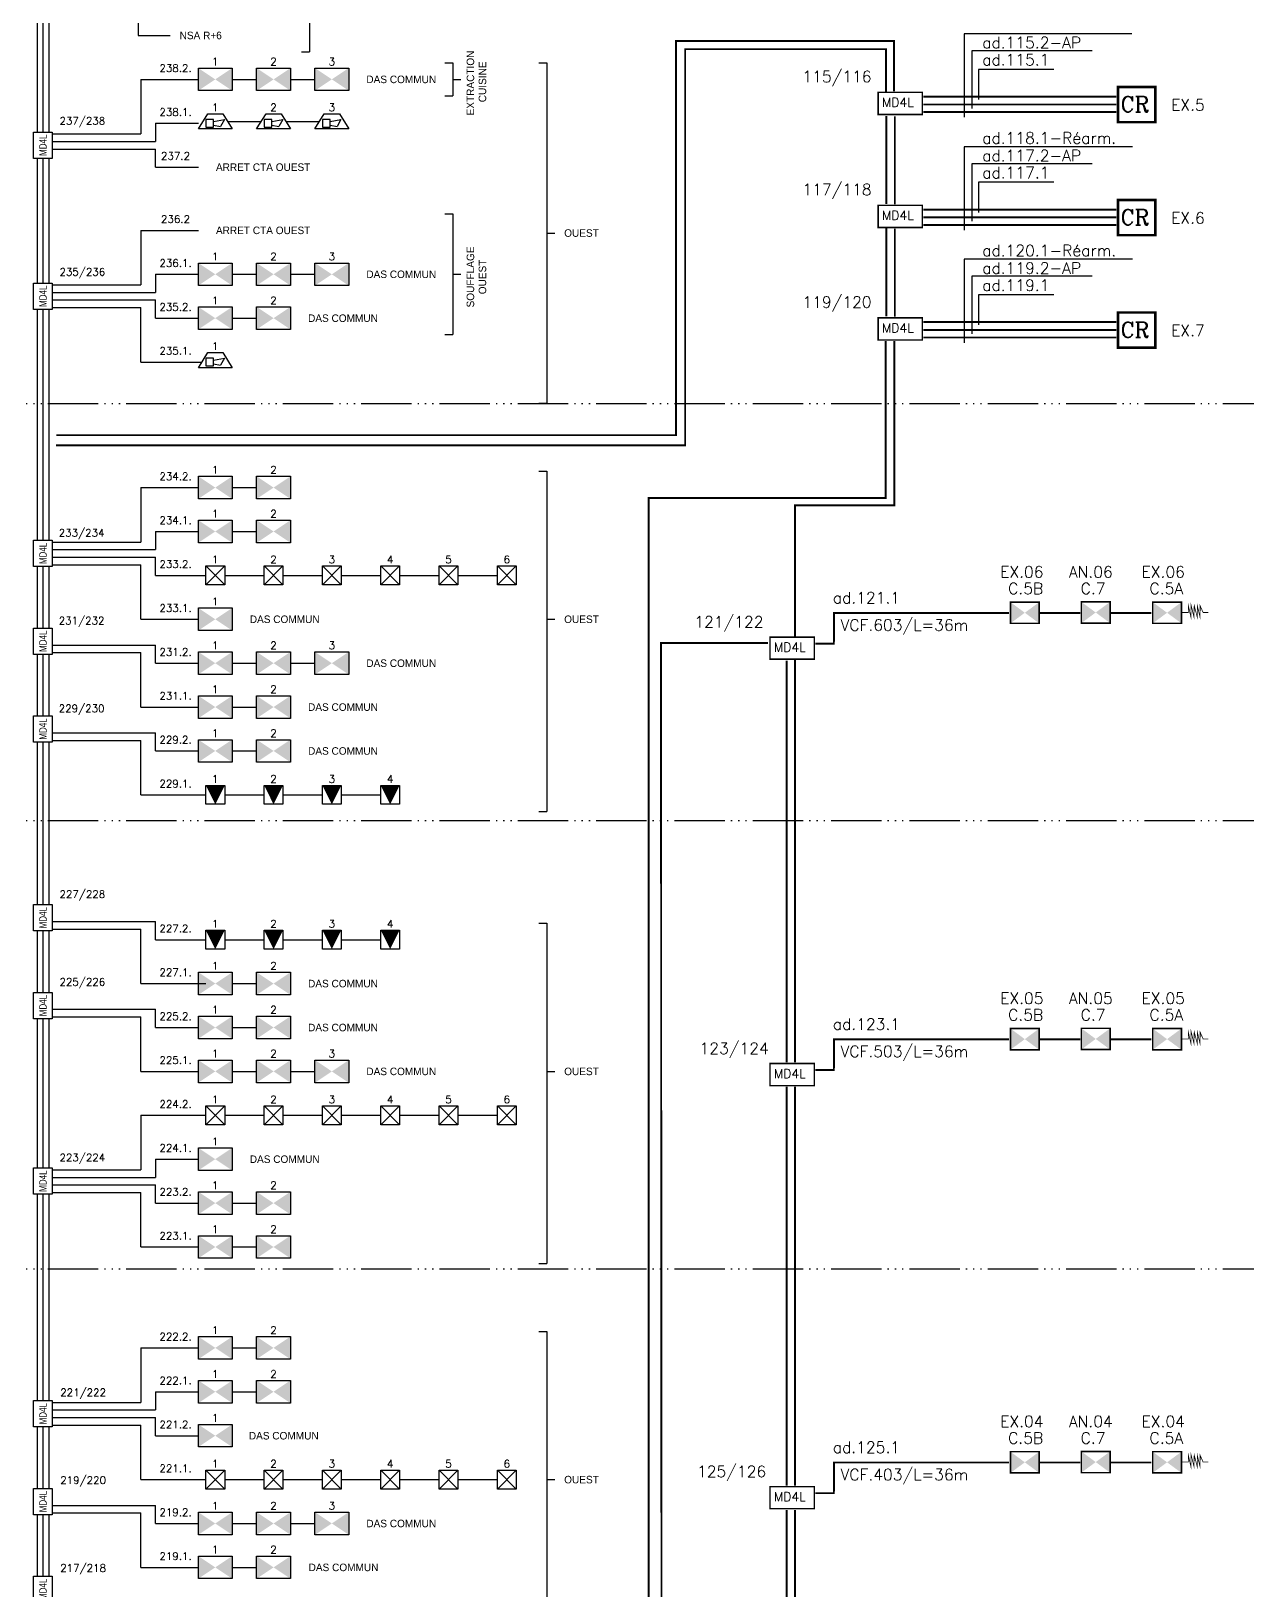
# Model space of a CAD drawing. Header units: millimetres. Extents: x 3366 to 4352, y -3415 to -2128.
# Drawn here: x 3605.7 to 3896.4, y -2689 to -2316.4 of the extents above; entities that cross this region are included whole.
import ezdxf
from ezdxf.enums import TextEntityAlignment as Align

# ---------------------------------------------------------------- set-up
doc = ezdxf.new("R2010")
doc.units = ezdxf.units.MM
for name, pattern in [('ACAD_ISO06W100', [37.5, 24, -3, 0.5, -3, 0.5, -3, 0.5, -3]), ('CACHE2', [4.7625, 3.175, -1.5875]), ('SLD', [0])]:
    doc.linetypes.add(name, pattern=pattern)
for name, color, linetype in [('CCF', 6, 'Continuous'), ('JCC-ADRESSAGE', 6, 'Continuous'), ('JCC-ALARME GENERALE SELECTIVE', 3, 'Continuous'), ('JCC-CABLE1', 90, 'CABLE1'), ('JCC-CABLE2', 1, 'CABLE2'), ('JCC-CABLE3', 4, 'CABLE3'), ('JCC-CABLE4', 210, 'CABLE4'), ('JCC-CABLE5', 160, 'CABLE5'), ('JCC-ELEMENT DEPORTE_4 L DAS', 1, 'Continuous'), ('JCC-SYNOPTIQUE', 7, 'ACAD_ISO06W100')]:
    doc.layers.add(name, color=color, linetype=linetype)
for name, color, linetype, lineweight in [('JCC-DIFFUSEUR SONORE', 3, 'Continuous', 25), ('JCC-MD4L', 1, 'Continuous', 0), ('JCC-PCF', 1, 'Continuous', 25)]:
    doc.layers.add(name, color=color, linetype=linetype, lineweight=lineweight)
doc.styles.add('HELVL', font='ROMAND.SHX')
doc.styles.add('ROMANC', font='romanc')
doc.styles.add('TEXTE', font='romans.shx')
doc.linetypes.add('CABLE1', pattern='A,3,-0.2,["/",Standard,S=1,R=0,X=0,Y=-0.5],-0.9', length=4.1)
doc.linetypes.add('CABLE2', pattern='A,3,-0.2,["//",Standard,S=1,R=0,X=0,Y=-0.5],-1.9', length=5.1)
doc.linetypes.add('CABLE3', pattern='A,3,-0.3,["*",Standard,S=1,R=0,X=0,Y=-0.5],-1', length=4.3)
doc.linetypes.add('CABLE4', pattern='A,3,-0.3,["**",Standard,S=1,R=0,X=0,Y=-0.5],-2', length=5.3)
doc.linetypes.add('CABLE5', pattern='A,3,-0.3,["~",Standard,S=1.5,R=0,X=0,Y=-0.85],-1.3', length=4.6)

# ---------------------------------------------------------------- blocks, each defined once
blk = doc.blocks.new('alarme générale selective')
at = {"layer": 'JCC-ALARME GENERALE SELECTIVE', "color": 0}
for p, q in [((2.5, -2.5), (-2.5, 2.5)), ((-2.5, -2.5), (2.5, 2.5))]:
    blk.add_line(p, q, dxfattribs=at)
blk.add_lwpolyline([(-2.5, 2.5), (2.5, 2.5), (2.5, -2.5), (-2.5, -2.5)], close=True, dxfattribs=at)
at = {"layer": 'JCC-ADRESSAGE', "style": 'TEXTE'}
blk.add_attdef('ADRESSE', text='', height=3, dxfattribs=at).set_placement((0, 5), align=Align.MIDDLE)
blk = doc.blocks.new('MD4L')
at = {"layer": 'JCC-ELEMENT DEPORTE_4 L DAS', "color": 0}
blk.add_lwpolyline([(-3.5, 2.5), (3.5, 2.5), (3.5, -2.5), (-3.5, -2.5)], close=True, dxfattribs=at)
at = {"layer": 'JCC-ADRESSAGE', "style": 'TEXTE'}
blk.add_attdef('ADRESSE', text='', height=3, dxfattribs=at).set_placement((0, 5), align=Align.MIDDLE)
at = {"layer": 'JCC-ELEMENT DEPORTE_4 L DAS', "color": 0, "width": 0.8}
blk.add_text('MD4L', height=2, dxfattribs=at).set_placement((0, 0), align=Align.MIDDLE_CENTER)
blk = doc.blocks.new('ccf')
blk.add_lwpolyline([(-4.5, 3), (4.5, 3), (4.5, -3), (-4.5, -3)], close=True)
for points in [[(-4.5, 3), (0, 0), (-4.5, -3), (0, 0)], [(4.5, 3), (0, 0), (4.5, -3), (0, 0)]]:
    blk.add_solid(points)
at = {"flags": 1}
for tag, p in [('SURVEILLANCE', (-0.4, 9.45)), ('SYMB_GRAPH', (-1.11, 8.01)), ('SYMB_VIC', (-0.3, 5.75)), ('MODULE', (-1.19, 2.95)), ('SYMB_VISIODEF', (0, 1.25)), ('ADRESSE', (0, -1.5)), ('METIER', (-0.22, -4.11)), ('POSITION', (-0.72, -7.78)), ('VARIANTE', (0, -9.75)), ('TYPE', (-0.89, -9.34)), ('CENTRALE', (-0.3, -11.63))]:
    blk.add_attdef(tag, text='', height=2.5, dxfattribs=at).set_placement(p, align=Align.CENTER)
for tag, p in [('LIBELLE', (0, 4)), ('LIBELLEZONE', (0, -6.5))]:
    blk.add_attdef(tag, text='', height=2.5).set_placement(p, align=Align.CENTER)
blk = doc.blocks.new('pcf')
for p, q in [((-2.5, -2.5), (-2.5, 2.5)), ((-2.5, 2.5), (2.5, 2.5)), ((2.5, 2.5), (2.5, -2.5)), ((2.5, -2.5), (-2.5, -2.5))]:
    blk.add_line(p, q)
blk.add_lwpolyline([(0, 2.5, 5, 0, 0), (0, -2.5, 0, 0, 0)], format="xyseb")
at = {"flags": 1}
for tag, p in [('SURVEILLANCE', (0.47, 9.4)), ('SYMB_GRAPH', (0.3, 7.54)), ('SYMB_VIC', (-0.15, 5.75)), ('MODULE', (-0.31, 2.9)), ('SYMB_VISIODEF', (0, 1.25)), ('ADRESSE', (0, -1.5)), ('METIER', (-0.07, -4.13)), ('VARIANTE', (0, -9.75)), ('POSITION', (0.16, -7.82)), ('CENTRALE', (0, -11.19)), ('TYPE', (0.31, -12.52))]:
    blk.add_attdef(tag, text='', height=2.5, dxfattribs=at).set_placement(p, align=Align.CENTER)
for tag, p in [('LIBELLE', (0, 4)), ('LIBELLEZONE', (0, -6.5))]:
    blk.add_attdef(tag, text='', height=2.5).set_placement(p, align=Align.CENTER)
blk = doc.blocks.new('avsu')
for p, q in [((-4.5, -2), (-2, 2)), ((-0.48, 0), (2.43, 0.51)), ((2.43, 0.51), (1.4, -1.33)), ((2, 2), (4.5, -2)), ((-0.48, -1), (1.4, -1.33))]:
    blk.add_line(p, q)
blk.add_lwpolyline([(-2.48, -1.5), (-0.48, -1.5), (-0.48, 0.5), (-2.48, 0.5)], close=True)
for points in [[(-2, 2), (2, 2)], [(4.5, -2), (-4.5, -2)]]:
    blk.add_lwpolyline(points)
at = {"flags": 1}
for tag, p in [('SURVEILLANCE', (1.17, 7.79)), ('SYMB_GRAPH', (0.72, 6.62)), ('SYMB_VIC', (0, 3.98)), ('SYMB_VISIODEF', (-0.02, 1.29)), ('ADRESSE', (-0.02, -1.46)), ('MODULE', (0.39, 1.29)), ('METIER', (-1.67, -3.65)), ('CENTRALE', (-0.3, -10.37)), ('VARIANTE', (-0.02, -8.71)), ('POSITION', (0.86, -9.44)), ('TYPE', (0.68, -10.99))]:
    blk.add_attdef(tag, text='', height=2.5, dxfattribs=at).set_placement(p, align=Align.CENTER)
for tag, p in [('LIBELLE', (-0.02, 3.04)), ('LIBELLEZONE', (-0.02, -5.46))]:
    blk.add_attdef(tag, text='', height=2.5).set_placement(p, align=Align.CENTER)
blk = doc.blocks.new('A$C20DD5AA8')
at = {"color": 4, "linetype": 'Continuous', "const_width": 0.364}
blk.add_lwpolyline([(0.18, 5.52), (0.18, 0.18), (10.88, 0.18), (10.88, 5.52)], close=True, dxfattribs=at)
at = {"linetype": 'Continuous', "style": 'ROMANC'}
blk.add_text('MD4L', height=2.183, dxfattribs=at).set_placement((1.13, 2))
blk = doc.blocks.new('COFFRET DE RELAYAGE VENTILATEUR')
at = {"color": 4, "linetype": 'Continuous', "const_width": 0.02}
blk.add_lwpolyline([(0, 0.275), (0, 0), (0.292, 0), (0.292, 0.275)], close=True, dxfattribs=at)
at = {"linetype": 'SLD', "style": 'ROMANC'}
blk.add_text('CR', height=0.1211, dxfattribs=at).set_placement((0.021, 0.079))
blk = doc.blocks.new('ELEMENT TERMINAL DAS')
at = {"linetype": 'SLD', "const_width": 0.015}
blk.add_lwpolyline([(0, 0), (0.138, 0), (0.141, 0.131), (0.192, -0.09), (0.196, 0.138), (0.253, -0.09), (0.257, 0.138), (0.317, -0.09), (0.317, 0.138), (0.372, -0.09), (0.375, 0.131), (0.433, 0), (0.536, 0)], dxfattribs=at)
blk = doc.blocks.new("VOLETS D'AMENEE D'AIR DESENFUMAGE")
at = {"color": 3, "linetype": 'SLD', "const_width": 0.373}
blk.add_lwpolyline([(0, 5.12), (0, 0), (6.97, 0), (6.97, 5.12)], close=True, dxfattribs=at)
at = {"color": 3, "linetype": 'SLD'}
blk.add_solid([(0, 5.12), (0, 0), (6.97, 0), (6.97, 5.12)], dxfattribs=at)
blk = doc.blocks.new("VOLETS D'EXTRACTION DE DESENFUMAGE")
at = {"color": 1, "linetype": 'SLD', "const_width": 0.373}
blk.add_lwpolyline([(0, 5.12), (0, 0), (6.97, 0), (6.97, 5.12)], close=True, dxfattribs=at)
at = {"color": 1, "linetype": 'SLD'}
blk.add_solid([(0, 5.12), (0, 0), (6.97, 0), (6.97, 5.12)], dxfattribs=at)

msp = doc.modelspace()

# ---------------------------------------------------------------- linework, layer by layer
for p, q in [((3631.28, -2311.02), (3631.28, -2317.41)), ((3631.28, -2317.41), (3638.93, -2317.41)), ((3610.73, -2344.58), (3635.4, -2344.58)), ((3635.4, -2348.92), (3635.4, -2344.58)), ((3635.4, -2348.92), (3645.69, -2348.92)), ((3631.94, -2364.04), (3631.94, -2377.08)), ((3631.94, -2364.04), (3645.69, -2364.04)), ((3610.73, -2377.08), (3631.94, -2377.08))]:
    msp.add_line(p, q)
at = {"color": 0}
for p, q in [((3869.14, -2317.02), (3829.01, -2317.02)), ((3829.01, -2317.02), (3829.01, -2336.99)), ((3859.65, -2321.06), (3830.82, -2321.06)), ((3830.82, -2321.06), (3830.82, -2334.85)), ((3850.48, -2325.52), (3832.47, -2325.52)), ((3832.47, -2325.52), (3832.47, -2332.7)), ((3869.27, -2344.05), (3829.01, -2344.05)), ((3829.01, -2344.05), (3829.01, -2364.02)), ((3859.65, -2348.09), (3830.82, -2348.09)), ((3830.82, -2348.09), (3830.82, -2361.87)), ((3850.48, -2352.55), (3832.47, -2352.55)), ((3832.47, -2352.55), (3832.47, -2359.73)), ((3869.27, -2370.97), (3829.01, -2370.97)), ((3829.01, -2370.97), (3829.01, -2390.94)), ((3859.65, -2375.01), (3830.82, -2375.01)), ((3830.82, -2375.01), (3830.82, -2388.8)), ((3850.48, -2379.47), (3832.47, -2379.47)), ((3832.47, -2379.47), (3832.47, -2386.65))]:
    msp.add_line(p, q, dxfattribs=at)
at = {"color": 4, "linetype": 'CACHE2', "const_width": 0.45}
for points in [[(3810.32, -2330.85), (3810.32, -2320.7), (3762.23, -2320.7), (3762.23, -2415.47), (3611.59, -2415.47)], [(3810.4, -2357.76), (3810.4, -2336.72)], [(3810.4, -2384.59), (3810.4, -2363.54)], [(3786.52, -2466.97), (3786.52, -2563.12)], [(3786.52, -2568.94), (3786.52, -2664.36)], [(3786.52, -2670.15), (3786.52, -2772.44)]]:
    msp.add_lwpolyline(points, dxfattribs=at)
at = {"color": 1, "linetype": 'CACHE2', "const_width": 0.45}
for points in [[(3611.69, -2413.05), (3760.03, -2413.05), (3760.03, -2318.74), (3812.19, -2318.74), (3812.19, -2330.79)], [(3812.4, -2357.85), (3812.4, -2336.79)], [(3812.4, -2384.67), (3812.4, -2363.61)], [(3812.31, -2390.49), (3812.31, -2429.85), (3788.53, -2429.85), (3788.53, -2461.17)], [(3788.53, -2466.81), (3788.53, -2563.09)], [(3788.53, -2568.91), (3788.53, -2664.35)], [(3788.53, -2670.18), (3788.53, -2772.36)]]:
    msp.add_lwpolyline(points, dxfattribs=at)
at = {"color": 30, "const_width": 0.45}
for points in [[(3819.2, -2332.05), (3865.42, -2332.05)], [(3819.2, -2359.07), (3865.42, -2359.07)], [(3819.2, -2385.99), (3865.42, -2385.99)]]:
    msp.add_lwpolyline(points, dxfattribs=at)
at = {"color": 5, "const_width": 0.45}
for points in [[(3819.2, -2333.92), (3865.42, -2333.92)], [(3819.2, -2360.95), (3865.42, -2360.95)], [(3819.2, -2387.87), (3865.42, -2387.87)]]:
    msp.add_lwpolyline(points, dxfattribs=at)
at = {"color": 6, "const_width": 0.45}
for points in [[(3819.2, -2335.73), (3865.42, -2335.73)], [(3819.2, -2362.75), (3865.42, -2362.75)], [(3819.2, -2389.67), (3865.42, -2389.67)]]:
    msp.add_lwpolyline(points, dxfattribs=at)
at = {"color": 5, "linetype": 'CACHE2', "const_width": 0.45}
for points in [[(3421.9, -3025.4), (3753.46, -3025.4), (3753.46, -2428.08), (3810.22, -2428.08), (3810.22, -2390.51)], [(3782.04, -2462.74), (3782.04, -2462.74), (3782.04, -2462.74), (3782.04, -2462.74), (3756.43, -2462.74), (3756.73, -3028.32), (3453.23, -3028.32), (3453.23, -3396.26), (3531.3, -3396.26)]]:
    msp.add_lwpolyline(points, dxfattribs=at)
at = {"color": 3, "const_width": 0.45}
for points in [[(3793.37, -2462.92), (3797.82, -2462.92), (3797.86, -2455.56), (3839.77, -2455.56)], [(3847.17, -2455.56), (3856.79, -2455.56)], [(3864.19, -2455.56), (3873.81, -2455.56)], [(3793.37, -2564.93), (3797.82, -2564.93), (3797.86, -2557.58), (3839.77, -2557.58)], [(3847.17, -2557.58), (3856.79, -2557.58)], [(3864.19, -2557.58), (3873.81, -2557.58)], [(3793.37, -2666.16), (3797.82, -2666.16), (3797.86, -2658.81), (3839.77, -2658.81)], [(3847.17, -2658.81), (3856.79, -2658.81)], [(3864.19, -2658.81), (3873.81, -2658.81)]]:
    msp.add_lwpolyline(points, dxfattribs=at)
at = {"layer": 'JCC-CABLE1', "color": 1}
for p, q in [((3608.48, -2311.45), (3608.48, -2340.52)), ((3608.48, -2346.82), (3608.48, -2376.65)), ((3608.48, -2382.95), (3608.48, -2438.18)), ((3608.48, -2444.48), (3608.48, -2459.19)), ((3608.48, -2465.49), (3608.48, -2480.19)), ((3608.48, -2486.49), (3608.48, -2525.34)), ((3608.48, -2531.64), (3608.48, -2546.34)), ((3608.48, -2552.64), (3608.48, -2588.35)), ((3608.48, -2594.65), (3608.48, -2644)), ((3608.48, -2650.3), (3608.48, -2665.01)), ((3608.48, -2671.31), (3608.48, -2686.02))]:
    msp.add_line(p, q, dxfattribs=at)
at = {"layer": 'JCC-CABLE1'}
for p, q in [((3609.87, -2311.45), (3609.87, -2340.52)), ((3635.4, -2338.42), (3645.69, -2338.42)), ((3635.4, -2338.42), (3635.4, -2342.76)), ((3652.66, -2337.97), (3660.76, -2337.97)), ((3666.61, -2337.97), (3674.72, -2337.97)), ((3610.73, -2342.76), (3635.4, -2342.76)), ((3609.87, -2346.82), (3609.87, -2376.65)), ((3609.87, -2382.95), (3609.87, -2438.18)), ((3610.73, -2382.52), (3631.94, -2382.52)), ((3631.94, -2395.55), (3631.94, -2382.52)), ((3631.94, -2395.55), (3646.53, -2395.55)), ((3609.87, -2444.48), (3609.87, -2459.19)), ((3610.73, -2442.24), (3635.4, -2442.24)), ((3635.4, -2446.58), (3635.4, -2442.24)), ((3635.4, -2446.58), (3647.49, -2446.58)), ((3651.99, -2446.58), (3661.44, -2446.58)), ((3665.94, -2446.58), (3675.39, -2446.58)), ((3679.89, -2446.58), (3689.35, -2446.58)), ((3693.85, -2446.58), (3703.3, -2446.58)), ((3707.8, -2446.58), (3717.26, -2446.58)), ((3609.87, -2465.49), (3609.87, -2480.19)), ((3609.87, -2486.49), (3609.87, -2525.34)), ((3609.87, -2531.64), (3609.87, -2546.34)), ((3609.87, -2552.64), (3609.87, -2588.35)), ((3631.94, -2575.75), (3631.94, -2588.78)), ((3631.94, -2575.75), (3647.49, -2575.75)), ((3651.99, -2575.75), (3661.44, -2575.75)), ((3665.94, -2575.75), (3675.39, -2575.75)), ((3679.89, -2575.75), (3689.35, -2575.75)), ((3693.85, -2575.75), (3703.3, -2575.75)), ((3707.8, -2575.75), (3717.26, -2575.75)), ((3610.73, -2588.78), (3631.94, -2588.78)), ((3609.87, -2594.65), (3609.87, -2644)), ((3609.87, -2650.3), (3609.87, -2665.01)), ((3610.73, -2649.87), (3631.94, -2649.87)), ((3631.94, -2662.91), (3631.94, -2649.87)), ((3631.94, -2662.91), (3647.49, -2662.91)), ((3651.99, -2662.91), (3661.44, -2662.91)), ((3665.94, -2662.91), (3675.39, -2662.91)), ((3679.89, -2662.91), (3689.35, -2662.91)), ((3693.85, -2662.91), (3703.3, -2662.91)), ((3707.8, -2662.91), (3717.26, -2662.91)), ((3609.87, -2671.31), (3609.87, -2686.02))]:
    msp.add_line(p, q, dxfattribs=at)
at = {"layer": 'JCC-CABLE2'}
for p, q in [((3610.73, -2486.06), (3631.94, -2486.06)), ((3631.94, -2499.1), (3631.94, -2486.06)), ((3631.94, -2499.1), (3647.49, -2499.1)), ((3651.99, -2499.1), (3661.44, -2499.1)), ((3665.94, -2499.1), (3675.39, -2499.1)), ((3679.89, -2499.1), (3689.35, -2499.1)), ((3610.73, -2529.4), (3635.4, -2529.4)), ((3635.4, -2533.74), (3635.4, -2529.4)), ((3635.4, -2533.74), (3647.49, -2533.74)), ((3651.99, -2533.74), (3661.44, -2533.74)), ((3665.94, -2533.74), (3675.39, -2533.74)), ((3679.89, -2533.74), (3689.35, -2533.74))]:
    msp.add_line(p, q, dxfattribs=at)
at = {"layer": 'JCC-CABLE3'}
for p, q in [((3607.08, -2311.45), (3607.08, -2340.52)), ((3607.08, -2346.82), (3607.08, -2376.65)), ((3607.08, -2382.95), (3607.08, -2438.18)), ((3607.08, -2444.48), (3607.08, -2459.19)), ((3607.08, -2465.49), (3607.08, -2480.19)), ((3607.08, -2486.49), (3607.08, -2525.34)), ((3607.08, -2531.64), (3607.08, -2546.34)), ((3607.08, -2552.64), (3607.08, -2588.35)), ((3607.08, -2594.65), (3607.08, -2644)), ((3607.08, -2650.3), (3607.08, -2665.01)), ((3607.08, -2671.31), (3607.08, -2686.02))]:
    msp.add_line(p, q, dxfattribs=at)
at = {"layer": 'JCC-CABLE4'}
for p, q in [((3631.94, -2327.92), (3631.94, -2340.95)), ((3631.94, -2327.92), (3645.69, -2327.92)), ((3653.79, -2327.92), (3659.67, -2327.92)), ((3667.74, -2327.92), (3673.63, -2327.92)), ((3610.73, -2340.95), (3631.94, -2340.95)), ((3635.4, -2374.55), (3645.69, -2374.55)), ((3635.4, -2374.55), (3635.4, -2378.89)), ((3653.79, -2374.55), (3659.67, -2374.55)), ((3667.74, -2374.55), (3673.63, -2374.55)), ((3610.73, -2378.89), (3635.4, -2378.89)), ((3610.73, -2380.7), (3635.4, -2380.7)), ((3635.4, -2385.05), (3635.4, -2380.7)), ((3635.4, -2385.05), (3645.69, -2385.05)), ((3653.79, -2385.05), (3659.67, -2385.05)), ((3610.73, -2444.05), (3631.94, -2444.05)), ((3631.94, -2457.08), (3631.94, -2444.05)), ((3631.94, -2457.08), (3645.69, -2457.08)), ((3610.73, -2463.24), (3635.4, -2463.24)), ((3635.4, -2467.59), (3635.4, -2463.24)), ((3610.73, -2465.06), (3631.94, -2465.06)), ((3631.94, -2478.09), (3631.94, -2465.06)), ((3635.4, -2467.59), (3645.69, -2467.59)), ((3653.79, -2467.59), (3659.67, -2467.59)), ((3667.74, -2467.59), (3673.63, -2467.59)), ((3631.94, -2478.09), (3645.69, -2478.09)), ((3653.79, -2478.09), (3659.67, -2478.09)), ((3610.73, -2484.25), (3635.4, -2484.25)), ((3635.4, -2488.59), (3635.4, -2484.25)), ((3635.4, -2488.59), (3645.69, -2488.59)), ((3653.79, -2488.59), (3659.67, -2488.59)), ((3610.73, -2531.21), (3631.94, -2531.21)), ((3631.94, -2544.24), (3631.94, -2531.21)), ((3631.94, -2544.24), (3647.49, -2544.24)), ((3653.79, -2544.24), (3659.67, -2544.24)), ((3610.73, -2550.4), (3635.4, -2550.4)), ((3610.73, -2552.21), (3631.94, -2552.21)), ((3631.94, -2565.25), (3631.94, -2552.21)), ((3635.4, -2554.75), (3635.4, -2550.4)), ((3635.4, -2554.75), (3645.69, -2554.75)), ((3653.79, -2554.75), (3659.67, -2554.75)), ((3631.94, -2565.25), (3645.69, -2565.25)), ((3653.79, -2565.25), (3659.67, -2565.25)), ((3667.74, -2565.25), (3673.63, -2565.25)), ((3635.4, -2586.25), (3645.69, -2586.25)), ((3635.4, -2586.25), (3635.4, -2590.6)), ((3610.73, -2590.6), (3635.4, -2590.6)), ((3610.73, -2648.06), (3635.4, -2648.06)), ((3635.4, -2652.41), (3635.4, -2648.06)), ((3635.4, -2652.41), (3645.69, -2652.41)), ((3610.73, -2669.07), (3635.4, -2669.07)), ((3610.73, -2670.88), (3631.94, -2670.88)), ((3631.94, -2683.91), (3631.94, -2670.88)), ((3635.4, -2673.41), (3635.4, -2669.07)), ((3635.4, -2673.41), (3645.69, -2673.41)), ((3653.79, -2673.41), (3659.67, -2673.41)), ((3667.74, -2673.41), (3673.63, -2673.41)), ((3631.94, -2683.91), (3645.69, -2683.91)), ((3653.79, -2683.91), (3659.67, -2683.91))]:
    msp.add_line(p, q, dxfattribs=at)
at = {"layer": 'JCC-CABLE5', "linetype": 'CABLE5'}
for p, q in [((3631.94, -2425.58), (3631.94, -2438.61)), ((3631.94, -2425.58), (3645.69, -2425.58)), ((3653.79, -2425.58), (3659.67, -2425.58)), ((3635.4, -2436.08), (3645.69, -2436.08)), ((3635.4, -2436.08), (3635.4, -2440.42)), ((3653.79, -2436.08), (3659.67, -2436.08)), ((3610.73, -2438.61), (3631.94, -2438.61)), ((3610.73, -2440.42), (3635.4, -2440.42)), ((3610.73, -2592.41), (3635.4, -2592.41)), ((3635.4, -2596.76), (3635.4, -2592.41)), ((3610.73, -2594.23), (3631.94, -2594.23)), ((3631.94, -2607.26), (3631.94, -2594.23)), ((3635.4, -2596.76), (3645.69, -2596.76)), ((3653.79, -2596.76), (3659.67, -2596.76)), ((3631.94, -2607.26), (3645.69, -2607.26)), ((3653.79, -2607.26), (3659.67, -2607.26)), ((3631.94, -2631.4), (3631.94, -2644.43)), ((3631.94, -2631.4), (3645.69, -2631.4)), ((3653.79, -2631.4), (3659.67, -2631.4)), ((3635.4, -2641.9), (3645.69, -2641.9)), ((3635.4, -2641.9), (3635.4, -2646.25)), ((3653.79, -2641.9), (3659.67, -2641.9)), ((3610.73, -2644.43), (3631.94, -2644.43)), ((3610.73, -2646.25), (3635.4, -2646.25))]:
    msp.add_line(p, q, dxfattribs=at)
at = {"layer": 'JCC-SYNOPTIQUE', "color": 8, "linetype": 'ByBlock'}
for p, q in [((3672.31, -2285.84), (3672.31, -2321.35)), ((3670.39, -2321.35), (3672.31, -2321.35)), ((3704.72, -2323.97), (3706.63, -2323.97)), ((3706.63, -2323.97), (3706.63, -2331.86)), ((3727.16, -2323.97), (3729.07, -2323.97)), ((3729.07, -2323.97), (3729.07, -2405.38)), ((3706.63, -2327.92), (3708.55, -2327.92)), ((3704.72, -2331.86), (3706.63, -2331.86)), ((3704.72, -2360.1), (3706.63, -2360.1)), ((3706.63, -2360.1), (3706.63, -2388.99)), ((3729.07, -2364.68), (3730.99, -2364.68)), ((3706.63, -2374.55), (3708.55, -2374.55)), ((3704.72, -2388.99), (3706.63, -2388.99)), ((3727.16, -2405.38), (3729.07, -2405.38)), ((3727.16, -2421.63), (3729.07, -2421.63)), ((3729.07, -2421.63), (3729.07, -2503.04)), ((3729.07, -2457.08), (3730.99, -2457.08)), ((3727.16, -2503.04), (3729.07, -2503.04)), ((3727.16, -2529.8), (3729.07, -2529.8)), ((3729.07, -2529.8), (3729.07, -2611.2)), ((3729.07, -2565.25), (3730.99, -2565.25)), ((3727.16, -2611.2), (3729.07, -2611.2)), ((3727.16, -2627.46), (3729.07, -2627.46)), ((3729.07, -2627.46), (3729.07, -2708.86)), ((3729.07, -2662.91), (3730.99, -2662.91))]:
    msp.add_line(p, q, dxfattribs=at)
at = {"layer": 'JCC-SYNOPTIQUE', "color": 0, "ltscale": 0.5}
for p, q in [((3365.94, -2405.49), (4350.86, -2405.49)), ((3365.94, -2505.24), (4350.91, -2505.24)), ((3365.94, -2612.45), (4350.91, -2612.45))]:
    msp.add_line(p, q, dxfattribs=at)

# ---------------------------------------------------------------- block references
at = {"color": 0, "xscale": 0.9900000000000001, "yscale": 0.9900000000000001, "zscale": 0.9900000000000001}
for p in [(3808.23, -2336.49), (3808.23, -2363.52), (3808.23, -2390.44), (3782.36, -2466.82), (3782.36, -2568.83), (3782.36, -2670.06)]:
    msp.add_blockref('A$C20DD5AA8', p, dxfattribs=at)
at = {"linetype": 'Continuous'}
for name, p, xscale, yscale, zscale in [('COFFRET DE RELAYAGE VENTILATEUR', (3865.83, -2338.16), 30.62230565625002, 30.62230565625002, 30.62230565625002), ('COFFRET DE RELAYAGE VENTILATEUR', (3865.83, -2365.19), 30.62230565625002, 30.62230565625002, 30.62230565625002), ('COFFRET DE RELAYAGE VENTILATEUR', (3865.83, -2392.11), 30.62230565625002, 30.62230565625002, 30.62230565625002), ("VOLETS D'EXTRACTION DE DESENFUMAGE", (3840.08, -2458.06), 0.9900000000000001, 0.9900000000000001, 0.9900000000000001), ("VOLETS D'AMENEE D'AIR DESENFUMAGE", (3857.05, -2458), 0.9900000000000001, 0.9900000000000001, 0.9900000000000001), ("VOLETS D'EXTRACTION DE DESENFUMAGE", (3874.13, -2458.06), 0.9900000000000001, 0.9900000000000001, 0.9900000000000001), ('ELEMENT TERMINAL DAS', (3880.97, -2455.47), 12.097701, 12.097701, 12.097701), ("VOLETS D'EXTRACTION DE DESENFUMAGE", (3840.08, -2560.07), 0.9900000000000001, 0.9900000000000001, 0.9900000000000001), ("VOLETS D'AMENEE D'AIR DESENFUMAGE", (3857.05, -2560.02), 0.9900000000000001, 0.9900000000000001, 0.9900000000000001), ("VOLETS D'EXTRACTION DE DESENFUMAGE", (3874.13, -2560.07), 0.9900000000000001, 0.9900000000000001, 0.9900000000000001), ('ELEMENT TERMINAL DAS', (3880.97, -2557.48), 12.097701, 12.097701, 12.097701), ("VOLETS D'EXTRACTION DE DESENFUMAGE", (3840.08, -2661.31), 0.9900000000000001, 0.9900000000000001, 0.9900000000000001), ("VOLETS D'AMENEE D'AIR DESENFUMAGE", (3857.05, -2661.25), 0.9900000000000001, 0.9900000000000001, 0.9900000000000001), ("VOLETS D'EXTRACTION DE DESENFUMAGE", (3874.13, -2661.31), 0.9900000000000001, 0.9900000000000001, 0.9900000000000001), ('ELEMENT TERMINAL DAS', (3880.97, -2658.72), 12.097701, 12.097701, 12.097701)]:
    msp.add_blockref(name, p, dxfattribs=dict(at, xscale=xscale, yscale=yscale, zscale=zscale))
at = {"layer": 'CCF', "xscale": 0.9, "yscale": 0.9, "zscale": 0.9}
for p in [(3649.74, -2327.92), (3663.69, -2327.92), (3677.64, -2327.92), (3649.74, -2374.55), (3663.69, -2374.55), (3677.64, -2374.55), (3649.74, -2385.05), (3663.69, -2385.05), (3649.74, -2425.58), (3663.69, -2425.58), (3649.74, -2436.08), (3663.69, -2436.08), (3649.74, -2457.08), (3649.74, -2467.59), (3663.69, -2467.59), (3677.64, -2467.59), (3649.74, -2478.09), (3663.69, -2478.09), (3649.74, -2488.59), (3663.69, -2488.59), (3649.74, -2544.24), (3663.69, -2544.24), (3649.74, -2554.75), (3663.69, -2554.75), (3649.74, -2565.25), (3663.69, -2565.25), (3677.64, -2565.25), (3649.74, -2586.25), (3649.74, -2596.76), (3663.69, -2596.76), (3649.74, -2607.26), (3663.69, -2607.26), (3649.74, -2631.4), (3663.69, -2631.4), (3649.74, -2641.9), (3663.69, -2641.9), (3649.74, -2652.41), (3649.74, -2673.41), (3663.69, -2673.41), (3677.64, -2673.41), (3649.74, -2683.91), (3663.69, -2683.91)]:
    msp.add_blockref('ccf', p, dxfattribs=at)
at = {"layer": 'JCC-ALARME GENERALE SELECTIVE', "lineweight": 0, "xscale": 0.9, "yscale": 0.9, "zscale": 0.9}
for p in [(3649.74, -2446.58), (3663.69, -2446.58), (3677.64, -2446.58), (3691.6, -2446.58), (3705.55, -2446.58), (3719.51, -2446.58), (3649.74, -2575.75), (3663.69, -2575.75), (3677.64, -2575.75), (3691.6, -2575.75), (3705.55, -2575.75), (3719.51, -2575.75), (3649.74, -2662.91), (3663.69, -2662.91), (3677.64, -2662.91), (3691.6, -2662.91), (3705.55, -2662.91), (3719.51, -2662.91)]:
    msp.add_blockref('alarme générale selective', p, dxfattribs=at)
at = {"layer": 'JCC-DIFFUSEUR SONORE', "xscale": 0.9, "yscale": 0.9, "zscale": 0.09000000000000001}
for p in [(3649.74, -2337.97), (3663.69, -2337.97), (3677.64, -2337.97), (3649.74, -2395.1)]:
    msp.add_blockref('avsu', p, dxfattribs=at)
at = {"layer": 'JCC-MD4L', "lineweight": 0, "xscale": 0.9, "yscale": 0.9, "zscale": 0.9, "rotation": 90}
for p in [(3608.48, -2343.67), (3608.48, -2379.8), (3608.48, -2441.33), (3608.48, -2462.34), (3608.48, -2483.34), (3608.48, -2528.49), (3608.48, -2549.49), (3608.48, -2591.5), (3608.48, -2647.15), (3608.48, -2668.16), (3608.48, -2689.17)]:
    msp.add_blockref('MD4L', p, dxfattribs=at)
at = {"layer": 'JCC-PCF', "color": 6, "xscale": 0.9, "yscale": 0.9, "zscale": 0.9}
for p in [(3649.74, -2499.1), (3663.69, -2499.1), (3677.64, -2499.1), (3691.6, -2499.1), (3649.74, -2533.74), (3663.69, -2533.74), (3677.64, -2533.74), (3691.6, -2533.74)]:
    msp.add_blockref('pcf', p, dxfattribs=at)

# ---------------------------------------------------------------- texts
at = {"color": 0, "style": 'HELVL'}
for s, p in [('ad.115.2-AP', (3833.33, -2320.49)), ('115/116', (3790.28, -2328.61)), ('ad.115.1', (3833.33, -2324.58)), ('EX.5', (3878.54, -2335.4)), ('ad.118.1-Réarm.', (3833.33, -2343.31)), ('ad.117.2-AP', (3833.33, -2347.52)), ('ad.117.1', (3833.33, -2351.6)), ('117/118', (3790.28, -2355.63)), ('EX.6', (3878.54, -2362.43)), ('ad.120.1-Réarm.', (3833.33, -2370.23)), ('ad.119.2-AP', (3833.33, -2374.44)), ('ad.119.1', (3833.33, -2378.53)), ('119/120', (3790.28, -2382.56)), ('EX.7', (3878.54, -2389.35)), ('EX.06', (3837.62, -2447.11)), ('AN.06', (3854.07, -2447.11)), ('EX.06', (3871.47, -2447.11)), ('C.5B', (3839.53, -2451.08)), ('C.7', (3856.9, -2451.08)), ('C.5A', (3873.38, -2451.08)), ('ad.121.1', (3797.56, -2453.3)), ('121/122', (3764.41, -2459.09)), ('VCF.603/L=36m', (3799.43, -2459.83)), ('EX.05', (3837.62, -2549.12)), ('AN.05', (3854.07, -2549.12)), ('EX.05', (3871.47, -2549.12)), ('ad.123.1', (3797.56, -2555.31)), ('C.5B', (3839.53, -2553.09)), ('C.7', (3856.9, -2553.09)), ('C.5A', (3873.38, -2553.09)), ('123/124', (3765.67, -2561.1)), ('VCF.503/L=36m', (3799.43, -2561.84)), ('EX.04', (3837.62, -2650.36)), ('AN.04', (3854.07, -2650.36)), ('EX.04', (3871.47, -2650.36)), ('C.5B', (3839.53, -2654.33)), ('C.7', (3856.9, -2654.33)), ('C.5A', (3873.38, -2654.33)), ('ad.125.1', (3797.56, -2656.55)), ('125/126', (3765.05, -2662.33)), ('VCF.403/L=36m', (3799.43, -2663.08))]:
    msp.add_text(s, height=2.722, dxfattribs=at).set_placement(p)
at = {"layer": 'JCC-ADRESSAGE', "style": 'TEXTE'}
for tag, p in [('238.2.', (3640.22, -2325.24)), ('1', (3649.74, -2323.67)), ('2', (3663.69, -2323.67)), ('3', (3677.64, -2323.67)), ('238.1.', (3640.22, -2335.74)), ('1', (3649.74, -2334.63)), ('2', (3663.69, -2334.63)), ('3', (3677.64, -2334.63)), ('237.2', (3640.22, -2346.24)), ('236.2', (3640.22, -2361.36)), ('1', (3649.74, -2370.3)), ('2', (3663.69, -2370.3)), ('3', (3677.64, -2370.3)), ('236.1.', (3640.22, -2371.87)), ('1', (3649.74, -2380.81)), ('2', (3663.69, -2380.81)), ('235.2.', (3640.22, -2382.37)), ('235.1.', (3640.22, -2392.87)), ('1', (3649.74, -2391.76)), ('234.2.', (3640.22, -2422.9)), ('1', (3649.74, -2421.33)), ('2', (3663.69, -2421.33)), ('234.1.', (3640.22, -2433.4)), ('1', (3649.74, -2431.84)), ('2', (3663.69, -2431.84)), ('233.2.', (3640.22, -2443.9)), ('1', (3649.74, -2442.79)), ('2', (3663.69, -2442.79)), ('3', (3677.64, -2442.79)), ('4', (3691.6, -2442.79)), ('5', (3705.55, -2442.79)), ('6', (3719.51, -2442.79)), ('1', (3649.74, -2452.84)), ('233.1.', (3640.22, -2454.41)), ('1', (3649.74, -2463.34)), ('2', (3663.69, -2463.34)), ('3', (3677.64, -2463.34)), ('231.2.', (3640.22, -2464.91)), ('1', (3649.74, -2473.85)), ('2', (3663.69, -2473.85)), ('231.1.', (3640.22, -2475.41)), ('229.2.', (3640.22, -2485.91)), ('1', (3649.74, -2484.35)), ('2', (3663.69, -2484.35)), ('229.1.', (3640.22, -2496.42)), ('1', (3649.74, -2495.3)), ('2', (3663.69, -2495.3)), ('3', (3677.64, -2495.3)), ('4', (3691.6, -2495.3)), ('227.2.', (3640.22, -2531.06)), ('1', (3649.74, -2529.95)), ('2', (3663.69, -2529.95)), ('3', (3677.64, -2529.95)), ('4', (3691.6, -2529.95)), ('227.1.', (3640.22, -2541.56)), ('1', (3649.74, -2540)), ('2', (3663.69, -2540)), ('225.2.', (3640.22, -2552.07)), ('1', (3649.74, -2550.5)), ('2', (3663.69, -2550.5)), ('1', (3649.74, -2561)), ('2', (3663.69, -2561)), ('3', (3677.64, -2561)), ('225.1.', (3640.22, -2562.57)), ('1', (3649.74, -2571.96)), ('2', (3663.69, -2571.96)), ('3', (3677.64, -2571.96)), ('4', (3691.6, -2571.96)), ('5', (3705.55, -2571.96)), ('6', (3719.51, -2571.96)), ('224.2.', (3640.22, -2573.07)), ('1', (3649.74, -2582.01)), ('224.1.', (3640.22, -2583.57)), ('223.2.', (3640.22, -2594.08)), ('1', (3649.74, -2592.51)), ('2', (3663.69, -2592.51)), ('223.1.', (3640.22, -2604.58)), ('1', (3649.74, -2603.02)), ('2', (3663.69, -2603.02)), ('1', (3649.74, -2627.16)), ('2', (3663.69, -2627.16)), ('222.2.', (3640.22, -2628.72)), ('222.1.', (3640.22, -2639.22)), ('1', (3649.74, -2637.66)), ('2', (3663.69, -2637.66)), ('221.2.', (3640.22, -2649.73)), ('1', (3649.74, -2648.16)), ('221.1.', (3640.22, -2660.23)), ('1', (3649.74, -2659.12)), ('2', (3663.69, -2659.12)), ('3', (3677.64, -2659.12)), ('4', (3691.6, -2659.12)), ('5', (3705.55, -2659.12)), ('6', (3719.51, -2659.12)), ('219.2.', (3640.22, -2670.73)), ('1', (3649.74, -2669.17)), ('2', (3663.69, -2669.17)), ('3', (3677.64, -2669.17)), ('1', (3649.74, -2679.67)), ('2', (3663.69, -2679.67)), ('219.1.', (3640.22, -2681.23))]:
    msp.add_attdef(tag, text='', height=1.8, dxfattribs=at).set_placement(p, align=Align.MIDDLE_CENTER)
for tag, p in [('237/238', (3617.92, -2337.98)), ('235/236', (3617.92, -2374.11)), ('233/234', (3617.74, -2436.53)), ('231/232', (3617.74, -2457.54)), ('229/230', (3617.74, -2478.54)), ('227/228', (3617.92, -2522.98)), ('225/226', (3617.92, -2543.98)), ('223/224', (3617.92, -2585.99)), ('221/222', (3618.1, -2642.18)), ('219/220', (3618.1, -2663.18)), ('217/218', (3618.1, -2684.19))]:
    msp.add_attdef(tag, text='', height=1.8, dxfattribs=at).set_placement(p, align=Align.MIDDLE)
at = {"layer": 'JCC-SYNOPTIQUE', "color": 8}
for s, p in [('NSA R+6', (3641.2, -2317.41)), ('DAS COMMUN', (3685.9, -2327.92)), ('ARRET CTA OUEST', (3649.9, -2348.92)), ('ARRET CTA OUEST', (3649.9, -2364.04)), ('OUEST', (3733.26, -2364.68)), ('DAS COMMUN', (3685.9, -2374.55)), ('DAS COMMUN', (3671.95, -2385.05)), ('DAS COMMUN', (3658, -2457.08)), ('OUEST', (3733.26, -2457.08)), ('DAS COMMUN', (3685.9, -2467.59)), ('DAS COMMUN', (3671.95, -2478.09)), ('DAS COMMUN', (3671.95, -2488.59)), ('DAS COMMUN', (3671.95, -2544.24)), ('DAS COMMUN', (3671.95, -2554.75)), ('DAS COMMUN', (3685.9, -2565.25)), ('OUEST', (3733.26, -2565.25)), ('DAS COMMUN', (3658, -2586.25)), ('DAS COMMUN', (3657.77, -2652.41)), ('OUEST', (3733.26, -2662.91)), ('DAS COMMUN', (3685.9, -2673.41)), ('DAS COMMUN', (3672.08, -2683.91))]:
    msp.add_text(s, height=1.8, dxfattribs=at).set_placement(p, align=Align.MIDDLE_LEFT)
for s, p in [('EXTRACTION', (3710.81, -2336.54)), ('CUISINE', (3713.69, -2333.39)), ('SOUFFLAGE', (3710.81, -2382.48)), ('OUEST', (3713.69, -2379.33))]:
    msp.add_text(s, height=1.8, rotation=90, dxfattribs=at).set_placement(p, align=Align.MIDDLE_LEFT)

doc.saveas('drawing.dxf')
